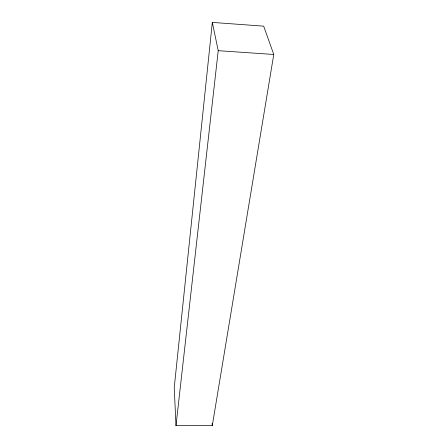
<?xml version="1.0" encoding="UTF-8"?>
<svg xmlns="http://www.w3.org/2000/svg" width="448" height="448" viewBox="0 0 448 448"><rect width="100%" height="100%" fill="white"/><g stroke="black" fill="none" stroke-linecap="round" stroke-linejoin="round"><path stroke-width="0.67" d="M212.324 22.4L174.233 387.643L175.991 425.6L212.296 425.594L273.767 54.471L263.687 26.163L212.324 22.4L218.221 50.68L175.991 425.6M218.221 50.68L273.767 54.471M212.1 423.534L212.296 425.594"/></g></svg>
